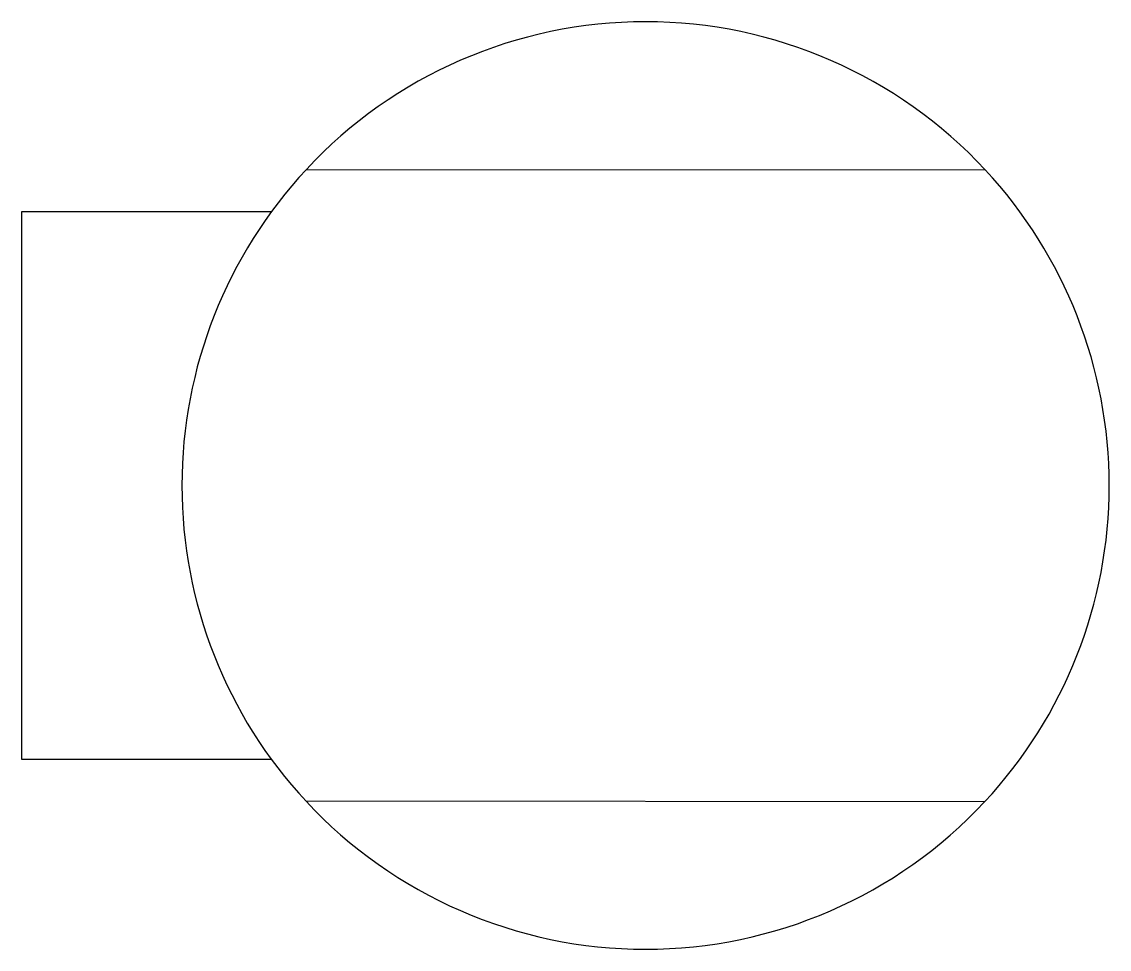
# Model space of a CAD drawing. Extents: x 0.2 to 26, y 4 to 26.
import ezdxf

# ---------------------------------------------------------------- set-up
doc = ezdxf.new("R2010")
doc.units = 0

msp = doc.modelspace()

# ---------------------------------------------------------------- linework, layer by layer
at = {"layer": 'Layer 1'}
for p, q in [((6.9522, 22.4989), (23.0582, 22.4877)), ((0.2, 8.5), (0.2, 21.5)), ((0.2, 21.5), (6.1244, 21.4992)), ((6.1244, 8.5008), (0.2, 8.5)), ((23.0435, 7.4965), (6.9448, 7.5091))]:
    msp.add_line(p, q, dxfattribs=at)
for centre, radius, start, end in [((15.0003, 14.9993), 11.0007, 90.0015, 137.0203), ((15.0031, 15.0071), 10.9929, 42.8823, 90.0161), ((15.0003, 14.9999), 11.0003, 137.0229, 179.9995), ((15.0008, 15.0003), 10.9992, 359.9983, 402.8999), ((14.995, 14.998), 10.995, 179.9898, 222.9315), ((15.0028, 14.9989), 10.9972, 316.9837, 360.0058), ((15.0008, 15.0017), 11.0017, 222.925, 269.9961), ((15, 15.0001), 11.0001, 270, 316.9891)]:
    msp.add_arc(centre, radius, start, end, dxfattribs=at)

doc.saveas('drawing.dxf')
